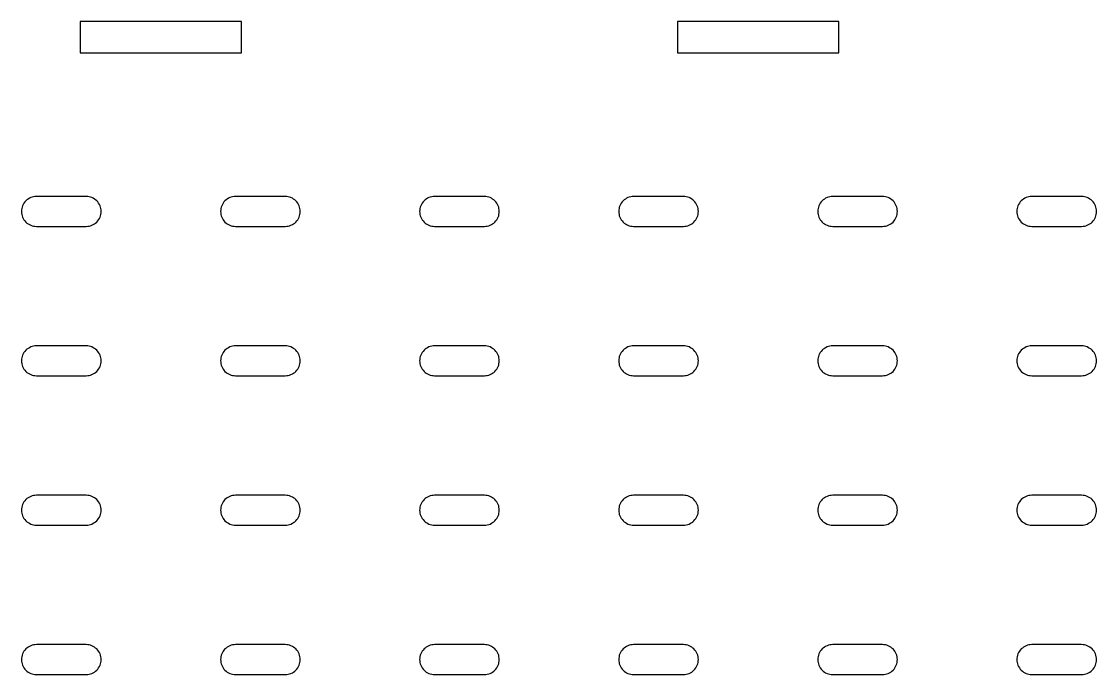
# Model space of a CAD drawing. Header units: millimetres. Extents: x 23 to 531, y -332 to -11.
# Drawn here: x 29 to 137, y -252.5 to -186.9 of the extents above; entities that cross this region are included whole.
import ezdxf

# ---------------------------------------------------------------- set-up
doc = ezdxf.new("R2010")
doc.units = ezdxf.units.MM
doc.layers.add('cut_inner', color=7, linetype='Continuous')

msp = doc.modelspace()

# ---------------------------------------------------------------- linework, layer by layer
at = {"layer": 'cut_inner'}
for points in [[(34.9, -190.07), (51.1, -190.07), (51.1, -186.93), (34.9, -186.93)], [(94.9, -190.07), (111.1, -190.07), (111.1, -186.93), (94.9, -186.93)], [(30.5, -207.5), (35.5, -207.5), (35.65, -207.49), (35.79, -207.47), (35.94, -207.44), (36.07, -207.39), (36.21, -207.32), (36.33, -207.25), (36.45, -207.16), (36.56, -207.06), (36.66, -206.95), (36.75, -206.83), (36.82, -206.71), (36.89, -206.57), (36.94, -206.44), (36.97, -206.29), (36.99, -206.15), (37, -206), (37, -206), (36.99, -205.85), (36.97, -205.71), (36.94, -205.56), (36.89, -205.43), (36.82, -205.29), (36.75, -205.17), (36.66, -205.05), (36.56, -204.94), (36.45, -204.84), (36.33, -204.75), (36.21, -204.68), (36.07, -204.61), (35.94, -204.56), (35.79, -204.53), (35.65, -204.51), (35.5, -204.5), (30.5, -204.5), (30.35, -204.51), (30.21, -204.53), (30.06, -204.56), (29.93, -204.61), (29.79, -204.68), (29.67, -204.75), (29.55, -204.84), (29.44, -204.94), (29.34, -205.05), (29.25, -205.17), (29.18, -205.29), (29.11, -205.43), (29.06, -205.56), (29.03, -205.71), (29.01, -205.85), (29, -206), (29, -206), (29.01, -206.15), (29.03, -206.29), (29.06, -206.44), (29.11, -206.57), (29.18, -206.71), (29.25, -206.83), (29.34, -206.95), (29.44, -207.06), (29.55, -207.16), (29.67, -207.25), (29.79, -207.32), (29.93, -207.39), (30.06, -207.44), (30.21, -207.47), (30.35, -207.49), (30.5, -207.5)], [(50.5, -207.5), (55.5, -207.5), (55.65, -207.49), (55.79, -207.47), (55.94, -207.44), (56.07, -207.39), (56.21, -207.32), (56.33, -207.25), (56.45, -207.16), (56.56, -207.06), (56.66, -206.95), (56.75, -206.83), (56.82, -206.71), (56.89, -206.57), (56.94, -206.44), (56.97, -206.29), (56.99, -206.15), (57, -206), (57, -206), (56.99, -205.85), (56.97, -205.71), (56.94, -205.56), (56.89, -205.43), (56.82, -205.29), (56.75, -205.17), (56.66, -205.05), (56.56, -204.94), (56.45, -204.84), (56.33, -204.75), (56.21, -204.68), (56.07, -204.61), (55.94, -204.56), (55.79, -204.53), (55.65, -204.51), (55.5, -204.5), (50.5, -204.5), (50.35, -204.51), (50.21, -204.53), (50.06, -204.56), (49.93, -204.61), (49.79, -204.68), (49.67, -204.75), (49.55, -204.84), (49.44, -204.94), (49.34, -205.05), (49.25, -205.17), (49.18, -205.29), (49.11, -205.43), (49.06, -205.56), (49.03, -205.71), (49.01, -205.85), (49, -206), (49, -206), (49.01, -206.15), (49.03, -206.29), (49.06, -206.44), (49.11, -206.57), (49.18, -206.71), (49.25, -206.83), (49.34, -206.95), (49.44, -207.06), (49.55, -207.16), (49.67, -207.25), (49.79, -207.32), (49.93, -207.39), (50.06, -207.44), (50.21, -207.47), (50.35, -207.49), (50.5, -207.5)], [(70.5, -207.5), (75.5, -207.5), (75.65, -207.49), (75.79, -207.47), (75.94, -207.44), (76.07, -207.39), (76.21, -207.32), (76.33, -207.25), (76.45, -207.16), (76.56, -207.06), (76.66, -206.95), (76.75, -206.83), (76.82, -206.71), (76.89, -206.57), (76.94, -206.44), (76.97, -206.29), (76.99, -206.15), (77, -206), (77, -206), (76.99, -205.85), (76.97, -205.71), (76.94, -205.56), (76.89, -205.43), (76.82, -205.29), (76.75, -205.17), (76.66, -205.05), (76.56, -204.94), (76.45, -204.84), (76.33, -204.75), (76.21, -204.68), (76.07, -204.61), (75.94, -204.56), (75.79, -204.53), (75.65, -204.51), (75.5, -204.5), (70.5, -204.5), (70.35, -204.51), (70.21, -204.53), (70.06, -204.56), (69.93, -204.61), (69.79, -204.68), (69.67, -204.75), (69.55, -204.84), (69.44, -204.94), (69.34, -205.05), (69.25, -205.17), (69.18, -205.29), (69.11, -205.43), (69.06, -205.56), (69.03, -205.71), (69.01, -205.85), (69, -206), (69, -206), (69.01, -206.15), (69.03, -206.29), (69.06, -206.44), (69.11, -206.57), (69.18, -206.71), (69.25, -206.83), (69.34, -206.95), (69.44, -207.06), (69.55, -207.16), (69.67, -207.25), (69.79, -207.32), (69.93, -207.39), (70.06, -207.44), (70.21, -207.47), (70.35, -207.49), (70.5, -207.5)], [(90.5, -207.5), (95.5, -207.5), (95.65, -207.49), (95.79, -207.47), (95.94, -207.44), (96.07, -207.39), (96.21, -207.32), (96.33, -207.25), (96.45, -207.16), (96.56, -207.06), (96.66, -206.95), (96.75, -206.83), (96.82, -206.71), (96.89, -206.57), (96.94, -206.44), (96.97, -206.29), (96.99, -206.15), (97, -206), (97, -206), (96.99, -205.85), (96.97, -205.71), (96.94, -205.56), (96.89, -205.43), (96.82, -205.29), (96.75, -205.17), (96.66, -205.05), (96.56, -204.94), (96.45, -204.84), (96.33, -204.75), (96.21, -204.68), (96.07, -204.61), (95.94, -204.56), (95.79, -204.53), (95.65, -204.51), (95.5, -204.5), (90.5, -204.5), (90.35, -204.51), (90.21, -204.53), (90.06, -204.56), (89.93, -204.61), (89.79, -204.68), (89.67, -204.75), (89.55, -204.84), (89.44, -204.94), (89.34, -205.05), (89.25, -205.17), (89.18, -205.29), (89.11, -205.43), (89.06, -205.56), (89.03, -205.71), (89.01, -205.85), (89, -206), (89, -206), (89.01, -206.15), (89.03, -206.29), (89.06, -206.44), (89.11, -206.57), (89.18, -206.71), (89.25, -206.83), (89.34, -206.95), (89.44, -207.06), (89.55, -207.16), (89.67, -207.25), (89.79, -207.32), (89.93, -207.39), (90.06, -207.44), (90.21, -207.47), (90.35, -207.49), (90.5, -207.5)], [(110.5, -207.5), (115.5, -207.5), (115.65, -207.49), (115.79, -207.47), (115.94, -207.44), (116.07, -207.39), (116.21, -207.32), (116.33, -207.25), (116.45, -207.16), (116.56, -207.06), (116.66, -206.95), (116.75, -206.83), (116.82, -206.71), (116.89, -206.57), (116.94, -206.44), (116.97, -206.29), (116.99, -206.15), (117, -206), (117, -206), (116.99, -205.85), (116.97, -205.71), (116.94, -205.56), (116.89, -205.43), (116.82, -205.29), (116.75, -205.17), (116.66, -205.05), (116.56, -204.94), (116.45, -204.84), (116.33, -204.75), (116.21, -204.68), (116.07, -204.61), (115.94, -204.56), (115.79, -204.53), (115.65, -204.51), (115.5, -204.5), (110.5, -204.5), (110.35, -204.51), (110.21, -204.53), (110.06, -204.56), (109.93, -204.61), (109.79, -204.68), (109.67, -204.75), (109.55, -204.84), (109.44, -204.94), (109.34, -205.05), (109.25, -205.17), (109.18, -205.29), (109.11, -205.43), (109.06, -205.56), (109.03, -205.71), (109.01, -205.85), (109, -206), (109, -206), (109.01, -206.15), (109.03, -206.29), (109.06, -206.44), (109.11, -206.57), (109.18, -206.71), (109.25, -206.83), (109.34, -206.95), (109.44, -207.06), (109.55, -207.16), (109.67, -207.25), (109.79, -207.32), (109.93, -207.39), (110.06, -207.44), (110.21, -207.47), (110.35, -207.49), (110.5, -207.5)], [(130.5, -207.5), (135.5, -207.5), (135.65, -207.49), (135.79, -207.47), (135.94, -207.44), (136.07, -207.39), (136.21, -207.32), (136.33, -207.25), (136.45, -207.16), (136.56, -207.06), (136.66, -206.95), (136.75, -206.83), (136.82, -206.71), (136.89, -206.57), (136.94, -206.44), (136.97, -206.29), (136.99, -206.15), (137, -206), (137, -206), (136.99, -205.85), (136.97, -205.71), (136.94, -205.56), (136.89, -205.43), (136.82, -205.29), (136.75, -205.17), (136.66, -205.05), (136.56, -204.94), (136.45, -204.84), (136.33, -204.75), (136.21, -204.68), (136.07, -204.61), (135.94, -204.56), (135.79, -204.53), (135.65, -204.51), (135.5, -204.5), (130.5, -204.5), (130.35, -204.51), (130.21, -204.53), (130.06, -204.56), (129.93, -204.61), (129.79, -204.68), (129.67, -204.75), (129.55, -204.84), (129.44, -204.94), (129.34, -205.05), (129.25, -205.17), (129.18, -205.29), (129.11, -205.43), (129.06, -205.56), (129.03, -205.71), (129.01, -205.85), (129, -206), (129, -206), (129.01, -206.15), (129.03, -206.29), (129.06, -206.44), (129.11, -206.57), (129.18, -206.71), (129.25, -206.83), (129.34, -206.95), (129.44, -207.06), (129.55, -207.16), (129.67, -207.25), (129.79, -207.32), (129.93, -207.39), (130.06, -207.44), (130.21, -207.47), (130.35, -207.49), (130.5, -207.5)], [(30.5, -222.5), (35.5, -222.5), (35.65, -222.49), (35.79, -222.47), (35.94, -222.44), (36.07, -222.39), (36.21, -222.32), (36.33, -222.25), (36.45, -222.16), (36.56, -222.06), (36.66, -221.95), (36.75, -221.83), (36.82, -221.71), (36.89, -221.57), (36.94, -221.44), (36.97, -221.29), (36.99, -221.15), (37, -221), (37, -221), (36.99, -220.85), (36.97, -220.71), (36.94, -220.56), (36.89, -220.43), (36.82, -220.29), (36.75, -220.17), (36.66, -220.05), (36.56, -219.94), (36.45, -219.84), (36.33, -219.75), (36.21, -219.68), (36.07, -219.61), (35.94, -219.56), (35.79, -219.53), (35.65, -219.51), (35.5, -219.5), (30.5, -219.5), (30.35, -219.51), (30.21, -219.53), (30.06, -219.56), (29.93, -219.61), (29.79, -219.68), (29.67, -219.75), (29.55, -219.84), (29.44, -219.94), (29.34, -220.05), (29.25, -220.17), (29.18, -220.29), (29.11, -220.43), (29.06, -220.56), (29.03, -220.71), (29.01, -220.85), (29, -221), (29, -221), (29.01, -221.15), (29.03, -221.29), (29.06, -221.44), (29.11, -221.57), (29.18, -221.71), (29.25, -221.83), (29.34, -221.95), (29.44, -222.06), (29.55, -222.16), (29.67, -222.25), (29.79, -222.32), (29.93, -222.39), (30.06, -222.44), (30.21, -222.47), (30.35, -222.49), (30.5, -222.5)], [(50.5, -222.5), (55.5, -222.5), (55.65, -222.49), (55.79, -222.47), (55.94, -222.44), (56.07, -222.39), (56.21, -222.32), (56.33, -222.25), (56.45, -222.16), (56.56, -222.06), (56.66, -221.95), (56.75, -221.83), (56.82, -221.71), (56.89, -221.57), (56.94, -221.44), (56.97, -221.29), (56.99, -221.15), (57, -221), (57, -221), (56.99, -220.85), (56.97, -220.71), (56.94, -220.56), (56.89, -220.43), (56.82, -220.29), (56.75, -220.17), (56.66, -220.05), (56.56, -219.94), (56.45, -219.84), (56.33, -219.75), (56.21, -219.68), (56.07, -219.61), (55.94, -219.56), (55.79, -219.53), (55.65, -219.51), (55.5, -219.5), (50.5, -219.5), (50.35, -219.51), (50.21, -219.53), (50.06, -219.56), (49.93, -219.61), (49.79, -219.68), (49.67, -219.75), (49.55, -219.84), (49.44, -219.94), (49.34, -220.05), (49.25, -220.17), (49.18, -220.29), (49.11, -220.43), (49.06, -220.56), (49.03, -220.71), (49.01, -220.85), (49, -221), (49, -221), (49.01, -221.15), (49.03, -221.29), (49.06, -221.44), (49.11, -221.57), (49.18, -221.71), (49.25, -221.83), (49.34, -221.95), (49.44, -222.06), (49.55, -222.16), (49.67, -222.25), (49.79, -222.32), (49.93, -222.39), (50.06, -222.44), (50.21, -222.47), (50.35, -222.49), (50.5, -222.5)], [(70.5, -222.5), (75.5, -222.5), (75.65, -222.49), (75.79, -222.47), (75.94, -222.44), (76.07, -222.39), (76.21, -222.32), (76.33, -222.25), (76.45, -222.16), (76.56, -222.06), (76.66, -221.95), (76.75, -221.83), (76.82, -221.71), (76.89, -221.57), (76.94, -221.44), (76.97, -221.29), (76.99, -221.15), (77, -221), (77, -221), (76.99, -220.85), (76.97, -220.71), (76.94, -220.56), (76.89, -220.43), (76.82, -220.29), (76.75, -220.17), (76.66, -220.05), (76.56, -219.94), (76.45, -219.84), (76.33, -219.75), (76.21, -219.68), (76.07, -219.61), (75.94, -219.56), (75.79, -219.53), (75.65, -219.51), (75.5, -219.5), (70.5, -219.5), (70.35, -219.51), (70.21, -219.53), (70.06, -219.56), (69.93, -219.61), (69.79, -219.68), (69.67, -219.75), (69.55, -219.84), (69.44, -219.94), (69.34, -220.05), (69.25, -220.17), (69.18, -220.29), (69.11, -220.43), (69.06, -220.56), (69.03, -220.71), (69.01, -220.85), (69, -221), (69, -221), (69.01, -221.15), (69.03, -221.29), (69.06, -221.44), (69.11, -221.57), (69.18, -221.71), (69.25, -221.83), (69.34, -221.95), (69.44, -222.06), (69.55, -222.16), (69.67, -222.25), (69.79, -222.32), (69.93, -222.39), (70.06, -222.44), (70.21, -222.47), (70.35, -222.49), (70.5, -222.5)], [(90.5, -222.5), (95.5, -222.5), (95.65, -222.49), (95.79, -222.47), (95.94, -222.44), (96.07, -222.39), (96.21, -222.32), (96.33, -222.25), (96.45, -222.16), (96.56, -222.06), (96.66, -221.95), (96.75, -221.83), (96.82, -221.71), (96.89, -221.57), (96.94, -221.44), (96.97, -221.29), (96.99, -221.15), (97, -221), (97, -221), (96.99, -220.85), (96.97, -220.71), (96.94, -220.56), (96.89, -220.43), (96.82, -220.29), (96.75, -220.17), (96.66, -220.05), (96.56, -219.94), (96.45, -219.84), (96.33, -219.75), (96.21, -219.68), (96.07, -219.61), (95.94, -219.56), (95.79, -219.53), (95.65, -219.51), (95.5, -219.5), (90.5, -219.5), (90.35, -219.51), (90.21, -219.53), (90.06, -219.56), (89.93, -219.61), (89.79, -219.68), (89.67, -219.75), (89.55, -219.84), (89.44, -219.94), (89.34, -220.05), (89.25, -220.17), (89.18, -220.29), (89.11, -220.43), (89.06, -220.56), (89.03, -220.71), (89.01, -220.85), (89, -221), (89, -221), (89.01, -221.15), (89.03, -221.29), (89.06, -221.44), (89.11, -221.57), (89.18, -221.71), (89.25, -221.83), (89.34, -221.95), (89.44, -222.06), (89.55, -222.16), (89.67, -222.25), (89.79, -222.32), (89.93, -222.39), (90.06, -222.44), (90.21, -222.47), (90.35, -222.49), (90.5, -222.5)], [(110.5, -222.5), (115.5, -222.5), (115.65, -222.49), (115.79, -222.47), (115.94, -222.44), (116.07, -222.39), (116.21, -222.32), (116.33, -222.25), (116.45, -222.16), (116.56, -222.06), (116.66, -221.95), (116.75, -221.83), (116.82, -221.71), (116.89, -221.57), (116.94, -221.44), (116.97, -221.29), (116.99, -221.15), (117, -221), (117, -221), (116.99, -220.85), (116.97, -220.71), (116.94, -220.56), (116.89, -220.43), (116.82, -220.29), (116.75, -220.17), (116.66, -220.05), (116.56, -219.94), (116.45, -219.84), (116.33, -219.75), (116.21, -219.68), (116.07, -219.61), (115.94, -219.56), (115.79, -219.53), (115.65, -219.51), (115.5, -219.5), (110.5, -219.5), (110.35, -219.51), (110.21, -219.53), (110.06, -219.56), (109.93, -219.61), (109.79, -219.68), (109.67, -219.75), (109.55, -219.84), (109.44, -219.94), (109.34, -220.05), (109.25, -220.17), (109.18, -220.29), (109.11, -220.43), (109.06, -220.56), (109.03, -220.71), (109.01, -220.85), (109, -221), (109, -221), (109.01, -221.15), (109.03, -221.29), (109.06, -221.44), (109.11, -221.57), (109.18, -221.71), (109.25, -221.83), (109.34, -221.95), (109.44, -222.06), (109.55, -222.16), (109.67, -222.25), (109.79, -222.32), (109.93, -222.39), (110.06, -222.44), (110.21, -222.47), (110.35, -222.49), (110.5, -222.5)], [(130.5, -222.5), (135.5, -222.5), (135.65, -222.49), (135.79, -222.47), (135.94, -222.44), (136.07, -222.39), (136.21, -222.32), (136.33, -222.25), (136.45, -222.16), (136.56, -222.06), (136.66, -221.95), (136.75, -221.83), (136.82, -221.71), (136.89, -221.57), (136.94, -221.44), (136.97, -221.29), (136.99, -221.15), (137, -221), (137, -221), (136.99, -220.85), (136.97, -220.71), (136.94, -220.56), (136.89, -220.43), (136.82, -220.29), (136.75, -220.17), (136.66, -220.05), (136.56, -219.94), (136.45, -219.84), (136.33, -219.75), (136.21, -219.68), (136.07, -219.61), (135.94, -219.56), (135.79, -219.53), (135.65, -219.51), (135.5, -219.5), (130.5, -219.5), (130.35, -219.51), (130.21, -219.53), (130.06, -219.56), (129.93, -219.61), (129.79, -219.68), (129.67, -219.75), (129.55, -219.84), (129.44, -219.94), (129.34, -220.05), (129.25, -220.17), (129.18, -220.29), (129.11, -220.43), (129.06, -220.56), (129.03, -220.71), (129.01, -220.85), (129, -221), (129, -221), (129.01, -221.15), (129.03, -221.29), (129.06, -221.44), (129.11, -221.57), (129.18, -221.71), (129.25, -221.83), (129.34, -221.95), (129.44, -222.06), (129.55, -222.16), (129.67, -222.25), (129.79, -222.32), (129.93, -222.39), (130.06, -222.44), (130.21, -222.47), (130.35, -222.49), (130.5, -222.5)], [(30.5, -237.5), (35.5, -237.5), (35.65, -237.49), (35.79, -237.47), (35.94, -237.44), (36.07, -237.39), (36.21, -237.32), (36.33, -237.25), (36.45, -237.16), (36.56, -237.06), (36.66, -236.95), (36.75, -236.83), (36.82, -236.71), (36.89, -236.57), (36.94, -236.44), (36.97, -236.29), (36.99, -236.15), (37, -236), (37, -236), (36.99, -235.85), (36.97, -235.71), (36.94, -235.56), (36.89, -235.43), (36.82, -235.29), (36.75, -235.17), (36.66, -235.05), (36.56, -234.94), (36.45, -234.84), (36.33, -234.75), (36.21, -234.68), (36.07, -234.61), (35.94, -234.56), (35.79, -234.53), (35.65, -234.51), (35.5, -234.5), (30.5, -234.5), (30.35, -234.51), (30.21, -234.53), (30.06, -234.56), (29.93, -234.61), (29.79, -234.68), (29.67, -234.75), (29.55, -234.84), (29.44, -234.94), (29.34, -235.05), (29.25, -235.17), (29.18, -235.29), (29.11, -235.43), (29.06, -235.56), (29.03, -235.71), (29.01, -235.85), (29, -236), (29, -236), (29.01, -236.15), (29.03, -236.29), (29.06, -236.44), (29.11, -236.57), (29.18, -236.71), (29.25, -236.83), (29.34, -236.95), (29.44, -237.06), (29.55, -237.16), (29.67, -237.25), (29.79, -237.32), (29.93, -237.39), (30.06, -237.44), (30.21, -237.47), (30.35, -237.49), (30.5, -237.5)], [(50.5, -237.5), (55.5, -237.5), (55.65, -237.49), (55.79, -237.47), (55.94, -237.44), (56.07, -237.39), (56.21, -237.32), (56.33, -237.25), (56.45, -237.16), (56.56, -237.06), (56.66, -236.95), (56.75, -236.83), (56.82, -236.71), (56.89, -236.57), (56.94, -236.44), (56.97, -236.29), (56.99, -236.15), (57, -236), (57, -236), (56.99, -235.85), (56.97, -235.71), (56.94, -235.56), (56.89, -235.43), (56.82, -235.29), (56.75, -235.17), (56.66, -235.05), (56.56, -234.94), (56.45, -234.84), (56.33, -234.75), (56.21, -234.68), (56.07, -234.61), (55.94, -234.56), (55.79, -234.53), (55.65, -234.51), (55.5, -234.5), (50.5, -234.5), (50.35, -234.51), (50.21, -234.53), (50.06, -234.56), (49.93, -234.61), (49.79, -234.68), (49.67, -234.75), (49.55, -234.84), (49.44, -234.94), (49.34, -235.05), (49.25, -235.17), (49.18, -235.29), (49.11, -235.43), (49.06, -235.56), (49.03, -235.71), (49.01, -235.85), (49, -236), (49, -236), (49.01, -236.15), (49.03, -236.29), (49.06, -236.44), (49.11, -236.57), (49.18, -236.71), (49.25, -236.83), (49.34, -236.95), (49.44, -237.06), (49.55, -237.16), (49.67, -237.25), (49.79, -237.32), (49.93, -237.39), (50.06, -237.44), (50.21, -237.47), (50.35, -237.49), (50.5, -237.5)], [(70.5, -237.5), (75.5, -237.5), (75.65, -237.49), (75.79, -237.47), (75.94, -237.44), (76.07, -237.39), (76.21, -237.32), (76.33, -237.25), (76.45, -237.16), (76.56, -237.06), (76.66, -236.95), (76.75, -236.83), (76.82, -236.71), (76.89, -236.57), (76.94, -236.44), (76.97, -236.29), (76.99, -236.15), (77, -236), (77, -236), (76.99, -235.85), (76.97, -235.71), (76.94, -235.56), (76.89, -235.43), (76.82, -235.29), (76.75, -235.17), (76.66, -235.05), (76.56, -234.94), (76.45, -234.84), (76.33, -234.75), (76.21, -234.68), (76.07, -234.61), (75.94, -234.56), (75.79, -234.53), (75.65, -234.51), (75.5, -234.5), (70.5, -234.5), (70.35, -234.51), (70.21, -234.53), (70.06, -234.56), (69.93, -234.61), (69.79, -234.68), (69.67, -234.75), (69.55, -234.84), (69.44, -234.94), (69.34, -235.05), (69.25, -235.17), (69.18, -235.29), (69.11, -235.43), (69.06, -235.56), (69.03, -235.71), (69.01, -235.85), (69, -236), (69, -236), (69.01, -236.15), (69.03, -236.29), (69.06, -236.44), (69.11, -236.57), (69.18, -236.71), (69.25, -236.83), (69.34, -236.95), (69.44, -237.06), (69.55, -237.16), (69.67, -237.25), (69.79, -237.32), (69.93, -237.39), (70.06, -237.44), (70.21, -237.47), (70.35, -237.49), (70.5, -237.5)], [(90.5, -237.5), (95.5, -237.5), (95.65, -237.49), (95.79, -237.47), (95.94, -237.44), (96.07, -237.39), (96.21, -237.32), (96.33, -237.25), (96.45, -237.16), (96.56, -237.06), (96.66, -236.95), (96.75, -236.83), (96.82, -236.71), (96.89, -236.57), (96.94, -236.44), (96.97, -236.29), (96.99, -236.15), (97, -236), (97, -236), (96.99, -235.85), (96.97, -235.71), (96.94, -235.56), (96.89, -235.43), (96.82, -235.29), (96.75, -235.17), (96.66, -235.05), (96.56, -234.94), (96.45, -234.84), (96.33, -234.75), (96.21, -234.68), (96.07, -234.61), (95.94, -234.56), (95.79, -234.53), (95.65, -234.51), (95.5, -234.5), (90.5, -234.5), (90.35, -234.51), (90.21, -234.53), (90.06, -234.56), (89.93, -234.61), (89.79, -234.68), (89.67, -234.75), (89.55, -234.84), (89.44, -234.94), (89.34, -235.05), (89.25, -235.17), (89.18, -235.29), (89.11, -235.43), (89.06, -235.56), (89.03, -235.71), (89.01, -235.85), (89, -236), (89, -236), (89.01, -236.15), (89.03, -236.29), (89.06, -236.44), (89.11, -236.57), (89.18, -236.71), (89.25, -236.83), (89.34, -236.95), (89.44, -237.06), (89.55, -237.16), (89.67, -237.25), (89.79, -237.32), (89.93, -237.39), (90.06, -237.44), (90.21, -237.47), (90.35, -237.49), (90.5, -237.5)], [(110.5, -237.5), (115.5, -237.5), (115.65, -237.49), (115.79, -237.47), (115.94, -237.44), (116.07, -237.39), (116.21, -237.32), (116.33, -237.25), (116.45, -237.16), (116.56, -237.06), (116.66, -236.95), (116.75, -236.83), (116.82, -236.71), (116.89, -236.57), (116.94, -236.44), (116.97, -236.29), (116.99, -236.15), (117, -236), (117, -236), (116.99, -235.85), (116.97, -235.71), (116.94, -235.56), (116.89, -235.43), (116.82, -235.29), (116.75, -235.17), (116.66, -235.05), (116.56, -234.94), (116.45, -234.84), (116.33, -234.75), (116.21, -234.68), (116.07, -234.61), (115.94, -234.56), (115.79, -234.53), (115.65, -234.51), (115.5, -234.5), (110.5, -234.5), (110.35, -234.51), (110.21, -234.53), (110.06, -234.56), (109.93, -234.61), (109.79, -234.68), (109.67, -234.75), (109.55, -234.84), (109.44, -234.94), (109.34, -235.05), (109.25, -235.17), (109.18, -235.29), (109.11, -235.43), (109.06, -235.56), (109.03, -235.71), (109.01, -235.85), (109, -236), (109, -236), (109.01, -236.15), (109.03, -236.29), (109.06, -236.44), (109.11, -236.57), (109.18, -236.71), (109.25, -236.83), (109.34, -236.95), (109.44, -237.06), (109.55, -237.16), (109.67, -237.25), (109.79, -237.32), (109.93, -237.39), (110.06, -237.44), (110.21, -237.47), (110.35, -237.49), (110.5, -237.5)], [(130.5, -237.5), (135.5, -237.5), (135.65, -237.49), (135.79, -237.47), (135.94, -237.44), (136.07, -237.39), (136.21, -237.32), (136.33, -237.25), (136.45, -237.16), (136.56, -237.06), (136.66, -236.95), (136.75, -236.83), (136.82, -236.71), (136.89, -236.57), (136.94, -236.44), (136.97, -236.29), (136.99, -236.15), (137, -236), (137, -236), (136.99, -235.85), (136.97, -235.71), (136.94, -235.56), (136.89, -235.43), (136.82, -235.29), (136.75, -235.17), (136.66, -235.05), (136.56, -234.94), (136.45, -234.84), (136.33, -234.75), (136.21, -234.68), (136.07, -234.61), (135.94, -234.56), (135.79, -234.53), (135.65, -234.51), (135.5, -234.5), (130.5, -234.5), (130.35, -234.51), (130.21, -234.53), (130.06, -234.56), (129.93, -234.61), (129.79, -234.68), (129.67, -234.75), (129.55, -234.84), (129.44, -234.94), (129.34, -235.05), (129.25, -235.17), (129.18, -235.29), (129.11, -235.43), (129.06, -235.56), (129.03, -235.71), (129.01, -235.85), (129, -236), (129, -236), (129.01, -236.15), (129.03, -236.29), (129.06, -236.44), (129.11, -236.57), (129.18, -236.71), (129.25, -236.83), (129.34, -236.95), (129.44, -237.06), (129.55, -237.16), (129.67, -237.25), (129.79, -237.32), (129.93, -237.39), (130.06, -237.44), (130.21, -237.47), (130.35, -237.49), (130.5, -237.5)], [(30.5, -252.5), (35.5, -252.5), (35.65, -252.49), (35.79, -252.47), (35.94, -252.44), (36.07, -252.39), (36.21, -252.32), (36.33, -252.25), (36.45, -252.16), (36.56, -252.06), (36.66, -251.95), (36.75, -251.83), (36.82, -251.71), (36.89, -251.57), (36.94, -251.44), (36.97, -251.29), (36.99, -251.15), (37, -251), (37, -251), (36.99, -250.85), (36.97, -250.71), (36.94, -250.56), (36.89, -250.43), (36.82, -250.29), (36.75, -250.17), (36.66, -250.05), (36.56, -249.94), (36.45, -249.84), (36.33, -249.75), (36.21, -249.68), (36.07, -249.61), (35.94, -249.56), (35.79, -249.53), (35.65, -249.51), (35.5, -249.5), (30.5, -249.5), (30.35, -249.51), (30.21, -249.53), (30.06, -249.56), (29.93, -249.61), (29.79, -249.68), (29.67, -249.75), (29.55, -249.84), (29.44, -249.94), (29.34, -250.05), (29.25, -250.17), (29.18, -250.29), (29.11, -250.43), (29.06, -250.56), (29.03, -250.71), (29.01, -250.85), (29, -251), (29, -251), (29.01, -251.15), (29.03, -251.29), (29.06, -251.44), (29.11, -251.57), (29.18, -251.71), (29.25, -251.83), (29.34, -251.95), (29.44, -252.06), (29.55, -252.16), (29.67, -252.25), (29.79, -252.32), (29.93, -252.39), (30.06, -252.44), (30.21, -252.47), (30.35, -252.49), (30.5, -252.5)], [(50.5, -252.5), (55.5, -252.5), (55.65, -252.49), (55.79, -252.47), (55.94, -252.44), (56.07, -252.39), (56.21, -252.32), (56.33, -252.25), (56.45, -252.16), (56.56, -252.06), (56.66, -251.95), (56.75, -251.83), (56.82, -251.71), (56.89, -251.57), (56.94, -251.44), (56.97, -251.29), (56.99, -251.15), (57, -251), (57, -251), (56.99, -250.85), (56.97, -250.71), (56.94, -250.56), (56.89, -250.43), (56.82, -250.29), (56.75, -250.17), (56.66, -250.05), (56.56, -249.94), (56.45, -249.84), (56.33, -249.75), (56.21, -249.68), (56.07, -249.61), (55.94, -249.56), (55.79, -249.53), (55.65, -249.51), (55.5, -249.5), (50.5, -249.5), (50.35, -249.51), (50.21, -249.53), (50.06, -249.56), (49.93, -249.61), (49.79, -249.68), (49.67, -249.75), (49.55, -249.84), (49.44, -249.94), (49.34, -250.05), (49.25, -250.17), (49.18, -250.29), (49.11, -250.43), (49.06, -250.56), (49.03, -250.71), (49.01, -250.85), (49, -251), (49, -251), (49.01, -251.15), (49.03, -251.29), (49.06, -251.44), (49.11, -251.57), (49.18, -251.71), (49.25, -251.83), (49.34, -251.95), (49.44, -252.06), (49.55, -252.16), (49.67, -252.25), (49.79, -252.32), (49.93, -252.39), (50.06, -252.44), (50.21, -252.47), (50.35, -252.49), (50.5, -252.5)], [(70.5, -252.5), (75.5, -252.5), (75.65, -252.49), (75.79, -252.47), (75.94, -252.44), (76.07, -252.39), (76.21, -252.32), (76.33, -252.25), (76.45, -252.16), (76.56, -252.06), (76.66, -251.95), (76.75, -251.83), (76.82, -251.71), (76.89, -251.57), (76.94, -251.44), (76.97, -251.29), (76.99, -251.15), (77, -251), (77, -251), (76.99, -250.85), (76.97, -250.71), (76.94, -250.56), (76.89, -250.43), (76.82, -250.29), (76.75, -250.17), (76.66, -250.05), (76.56, -249.94), (76.45, -249.84), (76.33, -249.75), (76.21, -249.68), (76.07, -249.61), (75.94, -249.56), (75.79, -249.53), (75.65, -249.51), (75.5, -249.5), (70.5, -249.5), (70.35, -249.51), (70.21, -249.53), (70.06, -249.56), (69.93, -249.61), (69.79, -249.68), (69.67, -249.75), (69.55, -249.84), (69.44, -249.94), (69.34, -250.05), (69.25, -250.17), (69.18, -250.29), (69.11, -250.43), (69.06, -250.56), (69.03, -250.71), (69.01, -250.85), (69, -251), (69, -251), (69.01, -251.15), (69.03, -251.29), (69.06, -251.44), (69.11, -251.57), (69.18, -251.71), (69.25, -251.83), (69.34, -251.95), (69.44, -252.06), (69.55, -252.16), (69.67, -252.25), (69.79, -252.32), (69.93, -252.39), (70.06, -252.44), (70.21, -252.47), (70.35, -252.49), (70.5, -252.5)], [(90.5, -252.5), (95.5, -252.5), (95.65, -252.49), (95.79, -252.47), (95.94, -252.44), (96.07, -252.39), (96.21, -252.32), (96.33, -252.25), (96.45, -252.16), (96.56, -252.06), (96.66, -251.95), (96.75, -251.83), (96.82, -251.71), (96.89, -251.57), (96.94, -251.44), (96.97, -251.29), (96.99, -251.15), (97, -251), (97, -251), (96.99, -250.85), (96.97, -250.71), (96.94, -250.56), (96.89, -250.43), (96.82, -250.29), (96.75, -250.17), (96.66, -250.05), (96.56, -249.94), (96.45, -249.84), (96.33, -249.75), (96.21, -249.68), (96.07, -249.61), (95.94, -249.56), (95.79, -249.53), (95.65, -249.51), (95.5, -249.5), (90.5, -249.5), (90.35, -249.51), (90.21, -249.53), (90.06, -249.56), (89.93, -249.61), (89.79, -249.68), (89.67, -249.75), (89.55, -249.84), (89.44, -249.94), (89.34, -250.05), (89.25, -250.17), (89.18, -250.29), (89.11, -250.43), (89.06, -250.56), (89.03, -250.71), (89.01, -250.85), (89, -251), (89, -251), (89.01, -251.15), (89.03, -251.29), (89.06, -251.44), (89.11, -251.57), (89.18, -251.71), (89.25, -251.83), (89.34, -251.95), (89.44, -252.06), (89.55, -252.16), (89.67, -252.25), (89.79, -252.32), (89.93, -252.39), (90.06, -252.44), (90.21, -252.47), (90.35, -252.49), (90.5, -252.5)], [(110.5, -252.5), (115.5, -252.5), (115.65, -252.49), (115.79, -252.47), (115.94, -252.44), (116.07, -252.39), (116.21, -252.32), (116.33, -252.25), (116.45, -252.16), (116.56, -252.06), (116.66, -251.95), (116.75, -251.83), (116.82, -251.71), (116.89, -251.57), (116.94, -251.44), (116.97, -251.29), (116.99, -251.15), (117, -251), (117, -251), (116.99, -250.85), (116.97, -250.71), (116.94, -250.56), (116.89, -250.43), (116.82, -250.29), (116.75, -250.17), (116.66, -250.05), (116.56, -249.94), (116.45, -249.84), (116.33, -249.75), (116.21, -249.68), (116.07, -249.61), (115.94, -249.56), (115.79, -249.53), (115.65, -249.51), (115.5, -249.5), (110.5, -249.5), (110.35, -249.51), (110.21, -249.53), (110.06, -249.56), (109.93, -249.61), (109.79, -249.68), (109.67, -249.75), (109.55, -249.84), (109.44, -249.94), (109.34, -250.05), (109.25, -250.17), (109.18, -250.29), (109.11, -250.43), (109.06, -250.56), (109.03, -250.71), (109.01, -250.85), (109, -251), (109, -251), (109.01, -251.15), (109.03, -251.29), (109.06, -251.44), (109.11, -251.57), (109.18, -251.71), (109.25, -251.83), (109.34, -251.95), (109.44, -252.06), (109.55, -252.16), (109.67, -252.25), (109.79, -252.32), (109.93, -252.39), (110.06, -252.44), (110.21, -252.47), (110.35, -252.49), (110.5, -252.5)], [(130.5, -252.5), (135.5, -252.5), (135.65, -252.49), (135.79, -252.47), (135.94, -252.44), (136.07, -252.39), (136.21, -252.32), (136.33, -252.25), (136.45, -252.16), (136.56, -252.06), (136.66, -251.95), (136.75, -251.83), (136.82, -251.71), (136.89, -251.57), (136.94, -251.44), (136.97, -251.29), (136.99, -251.15), (137, -251), (137, -251), (136.99, -250.85), (136.97, -250.71), (136.94, -250.56), (136.89, -250.43), (136.82, -250.29), (136.75, -250.17), (136.66, -250.05), (136.56, -249.94), (136.45, -249.84), (136.33, -249.75), (136.21, -249.68), (136.07, -249.61), (135.94, -249.56), (135.79, -249.53), (135.65, -249.51), (135.5, -249.5), (130.5, -249.5), (130.35, -249.51), (130.21, -249.53), (130.06, -249.56), (129.93, -249.61), (129.79, -249.68), (129.67, -249.75), (129.55, -249.84), (129.44, -249.94), (129.34, -250.05), (129.25, -250.17), (129.18, -250.29), (129.11, -250.43), (129.06, -250.56), (129.03, -250.71), (129.01, -250.85), (129, -251), (129, -251), (129.01, -251.15), (129.03, -251.29), (129.06, -251.44), (129.11, -251.57), (129.18, -251.71), (129.25, -251.83), (129.34, -251.95), (129.44, -252.06), (129.55, -252.16), (129.67, -252.25), (129.79, -252.32), (129.93, -252.39), (130.06, -252.44), (130.21, -252.47), (130.35, -252.49), (130.5, -252.5)]]:
    msp.add_lwpolyline(points, close=True, dxfattribs=at)

doc.saveas('drawing.dxf')
